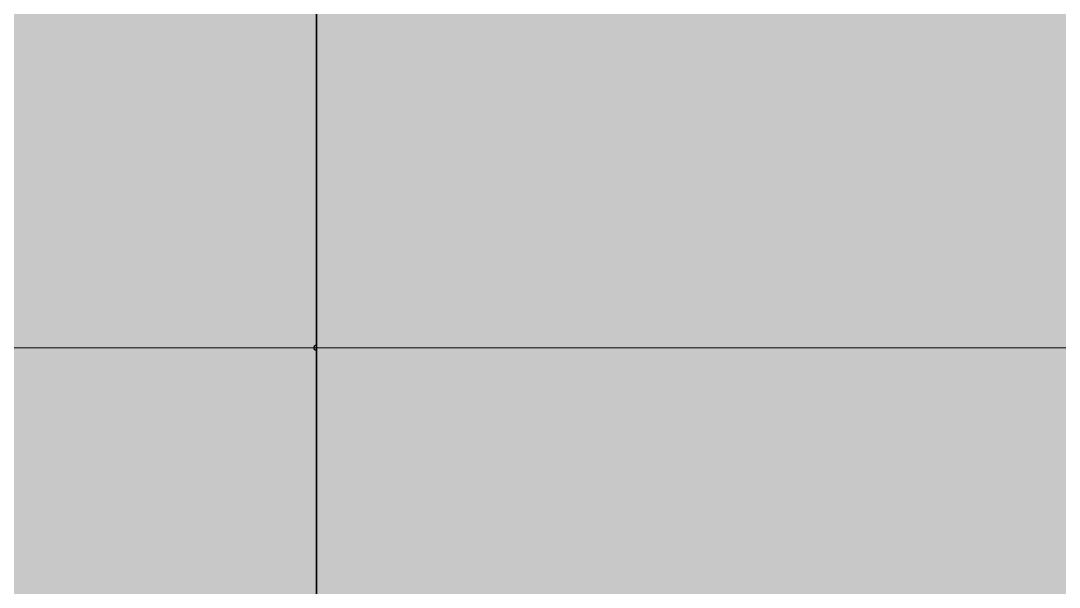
# Model space of a CAD drawing. Header units: millimetres. Extents: x -14799 to 18307, y 3609 to 39292.
# Drawn here: x -1558.3 to -1176.3, y 9830.5 to 10038.8 of the extents above; entities that cross this region are included whole.
import ezdxf

# ---------------------------------------------------------------- set-up
doc = ezdxf.new("R2010")
doc.units = ezdxf.units.MM
doc.set_wipeout_variables(frame=1)
doc.layers.add('Техника. Кран LTM-1750-9.1', color=250, linetype='Continuous')
doc.layers.add('Техника. Кран LTM-1750-9.1 Штрих', color=7, linetype='Continuous', true_color=0xffcc33)

# ---------------------------------------------------------------- blocks, each defined once
blk = doc.blocks.new('LTM 1750-9.1-20210527.224543')
at = {"color": 0, "transparency": 16777216}
blk.add_wipeout([(14533.47, 545.65), (14534.65, 611.44), (14543.04, 676.71), (14558.52, 740.66), (14580.91, 802.53), (14580.91, 802.53), (14580.91, 802.53), (14599.71, 860.32), (14611.75, 919.88), (14616.87, 980.42), (14615.01, 1041.16), (14610.47, 1353.08), (14610.47, 1353.08), (14606.95, 1369.21), (14597.59, 1382.81), (14583.77, 1391.86), (14567.55, 1395), (14371.5, 1395), (14322.99, 1395), (14322.99, 1348.98), (14309.89, 1348.98), (14096.23, 1490.99), (12813.41, 1490.99), (12813.41, 1464.51), (12813.41, 1464.51), (12811.44, 1466.81), (12808.97, 1468.56), (12806.13, 1469.65), (12803.12, 1470), (12803.12, 1470), (12793.99, 1470), (12793.99, 1470), (12793.16, 1475.44), (12790.36, 1480.18), (12785.99, 1483.53), (12780.68, 1485), (12780.68, 1485), (12772.5, 1485), (12772.5, 1494), (7871.23, 1494), (7871.23, 1476), (7840.52, 1476), (7840.52, 1026), (7871.23, 1026), (7871.23, 1013), (7492.64, 1013), (7492.64, 1494), (2458, 1494), (2458, 753.81), (2458, 753.81), (2332.31, 766.23), (2208.36, 790.5), (2087.27, 826.4), (1970.12, 873.6), (1857.96, 931.69), (1851.79, 935.29), (1822, 935.29), (1822, 1223), (1822, 1223), (1816.03, 1279.69), (1798.37, 1333.89), (1769.8, 1383.22), (1731.59, 1425.51), (1685.39, 1458.91), (1633.25, 1481.95), (1577.45, 1493.61), (1520.45, 1493.39), (1498.09, 1490), (1020, 1490), (-1498.09, 1490), (-1498.09, 1490), (-1554.87, 1494.96), (-1611.45, 1487.97), (-1665.32, 1469.34), (-1714.13, 1439.9), (-1755.73, 1400.93), (-1788.3, 1354.14), (-1810.4, 1301.6), (-1821.06, 1245.6), (-1822, 1223), (-1822, 702.61), (-1822, 702.61), (-1858.6, 676.61), (-1898.67, 656.37), (-1941.32, 642.34), (-1985.58, 634.85), (-1985.58, 634.85), (-2458, 591.03), (-2458, 1495), (-3040.11, 1495), (-5582.7, 1495), (-5582.7, 1545), (-5655.38, 1545), (-5919.69, 1545), (-5920.81, 1545), (-6086.54, 1545), (-6109, 1545), (-6109, 1469.75), (-6119, 1469.75), (-6119, 826.25), (-6109, 826.25), (-6109, 575), (-5750.92, 575), (-5062.5, 575), (-5062.5, 521), (-5234, 521), (-5234, 504), (-5407, 504), (-5407, 521), (-6512, 521), (-6512, -521), (-5407, -521), (-5407, -504), (-5234, -504), (-5234, -521), (-5062.5, -521), (-5062.5, -575), (-5750.92, -575), (-6109, -575), (-6109, -826.25), (-6119, -826.25), (-6119, -1469.75), (-6109, -1469.75), (-6109, -1545), (-6086.54, -1545), (-5920.81, -1545), (-5919.69, -1545), (-5655.38, -1545), (-5582.7, -1545), (-5582.7, -1495), (-3040.11, -1495), (-2458, -1495), (-2458, -591.03), (-1985.58, -634.85), (-1985.58, -634.85), (-1941.32, -642.34), (-1898.67, -656.37), (-1858.6, -676.61), (-1822, -702.61), (-1822, -1223), (-1822, -1223), (-1816.03, -1279.69), (-1798.37, -1333.89), (-1769.8, -1383.22), (-1731.59, -1425.51), (-1685.39, -1458.91), (-1633.25, -1481.95), (-1577.45, -1493.61), (-1520.45, -1493.39), (-1498.09, -1490), (1020, -1490), (1498.09, -1490), (1498.09, -1490), (1554.87, -1494.96), (1611.45, -1487.97), (1665.32, -1469.34), (1714.13, -1439.9), (1755.73, -1400.93), (1788.3, -1354.14), (1810.4, -1301.6), (1821.06, -1245.6), (1822, -1223), (1822, -935.29), (1851.79, -935.29), (1851.79, -935.29), (1963.63, -876.6), (2080.53, -828.77), (2201.43, -792.23), (2325.24, -767.29), (2450.87, -754.19), (2458, -753.81), (2458, -1494), (7492.64, -1494), (7492.64, -1013), (7871.23, -1013), (7871.23, -1026), (7840.52, -1026), (7840.52, -1476), (7871.23, -1476), (7871.23, -1494), (12772.5, -1494), (12772.5, -1485), (12780.68, -1485), (12780.68, -1485), (12785.99, -1483.53), (12790.36, -1480.18), (12793.16, -1475.44), (12793.99, -1470), (12793.99, -1470), (12803.12, -1470), (12803.12, -1470), (12806.13, -1469.65), (12808.97, -1468.56), (12811.44, -1466.81), (12813.41, -1464.51), (12813.41, -1464.51), (12813.41, -1490.99), (14096.23, -1490.99), (14309.89, -1348.98), (14322.99, -1348.98), (14322.99, -1395), (14371.5, -1395), (14567.55, -1395), (14567.55, -1395), (14583.77, -1391.86), (14597.59, -1382.81), (14606.95, -1369.21), (14610.47, -1353.08), (14610.47, -1353.08), (14615.01, -1041.16), (14615.01, -1041.16), (14616.87, -980.42), (14611.75, -919.88), (14599.71, -860.32), (14580.91, -802.53), (14580.91, -802.53), (14580.91, -802.53), (14558.52, -740.66), (14543.04, -676.71), (14534.65, -611.44), (14533.47, -545.65), (14533.47, -545.65)], dxfattribs=at)
at = {"layer": 'Техника. Кран LTM-1750-9.1 Штрих', "transparency": 16777216}
h = blk.add_hatch(color=256, dxfattribs=at)
h.dxf.hatch_style = 1
edge = h.paths.add_edge_path()
edge.add_arc((15132.76, 567.8), 599.69, 156.95665, 182.11634, ccw=False)
edge.add_arc((14088.63, 994.62), 528.43, 338.6846, 365.0529)
edge.add_line((14615.01, 1041.16), (14610.47, 1353.08))
edge.add_arc((14567.67, 1352.19), 42.81, 1.1865, 90.1579)
edge.add_line((14567.55, 1395), (14371.5, 1395))
edge.add_line((14371.5, 1395), (14322.99, 1395))
edge.add_line((14322.99, 1395), (14322.99, 1348.98))
edge.add_line((14322.99, 1348.98), (14309.89, 1348.98))
edge.add_line((14309.89, 1348.98), (14096.23, 1490.99))
edge.add_line((14096.23, 1490.99), (12813.41, 1490.99))
edge.add_line((12813.41, 1490.99), (12813.41, 1464.51))
edge.add_arc((12803.21, 1457.77), 12.23, 33.4384, 90.4153)
edge.add_line((12803.12, 1470), (12793.99, 1470))
edge.add_arc((12779.56, 1470.6), 14.44, 357.6147, 445.5227)
edge.add_line((12780.68, 1485), (12772.5, 1485))
edge.add_line((12772.5, 1485), (12772.5, 1494))
edge.add_line((12772.5, 1494), (7871.23, 1494))
edge.add_line((7871.23, 1494), (7871.23, 1476))
edge.add_line((7871.23, 1476), (7840.52, 1476))
edge.add_line((7840.52, 1476), (7840.52, 1026))
edge.add_line((7840.52, 1026), (7871.23, 1026))
edge.add_line((7871.23, 1026), (7871.23, 1013))
edge.add_line((7871.23, 1013), (7492.64, 1013))
edge.add_line((7492.64, 1013), (7492.64, 1494))
edge.add_line((7492.64, 1494), (2458, 1494))
edge.add_line((2458, 1494), (2458, 753.81))
edge.add_arc((2526.09, 2084.48), 1332.42, 239.59731, 267.07065, ccw=False)
edge.add_line((1851.79, 935.29), (1822, 935.29))
edge.add_line((1822, 935.29), (1822, 1223))
edge.add_arc((1550, 1223), 272, 360, 461.0029)
edge.add_line((1498.09, 1490), (1020, 1490))
edge.add_line((1020, 1490), (-1498.09, 1490))
edge.add_arc((-1550, 1223), 272, 78.9971, 180)
edge.add_line((-1822, 1223), (-1822, 702.61))
edge.add_arc((-2013.26, 933.01), 299.43, 275.3037, 309.6974, ccw=False)
edge.add_line((-1985.58, 634.85), (-2458, 591.03))
edge.add_line((-2458, 591.03), (-2458, 1495))
edge.add_line((-2458, 1495), (-3040.11, 1495))
edge.add_line((-3040.11, 1495), (-5582.7, 1495))
edge.add_line((-5582.7, 1495), (-5582.7, 1545))
edge.add_line((-5582.7, 1545), (-5655.38, 1545))
edge.add_line((-5655.38, 1545), (-5919.69, 1545))
edge.add_line((-5919.69, 1545), (-5920.81, 1545))
edge.add_line((-5920.81, 1545), (-6086.54, 1545))
edge.add_line((-6086.54, 1545), (-6109, 1545))
edge.add_line((-6109, 1545), (-6109, 1469.75))
edge.add_line((-6109, 1469.75), (-6119, 1469.75))
edge.add_line((-6119, 1469.75), (-6119, 826.25))
edge.add_line((-6119, 826.25), (-6109, 826.25))
edge.add_line((-6109, 826.25), (-6109, 575))
edge.add_line((-6109, 575), (-5750.92, 575))
edge.add_line((-5750.92, 575), (-5062.5, 575))
edge.add_line((-5062.5, 575), (-5062.5, 521))
edge.add_line((-5062.5, 521), (-5234, 521))
edge.add_line((-5234, 521), (-5234, 504))
edge.add_line((-5234, 504), (-5407, 504))
edge.add_line((-5407, 504), (-5407, 521))
edge.add_line((-5407, 521), (-6512, 521))
edge.add_line((-6512, 521), (-6512, -521))
edge.add_line((-6512, -521), (-5407, -521))
edge.add_line((-5407, -521), (-5407, -504))
edge.add_line((-5407, -504), (-5234, -504))
edge.add_line((-5234, -504), (-5234, -521))
edge.add_line((-5234, -521), (-5062.5, -521))
edge.add_line((-5062.5, -521), (-5062.5, -575))
edge.add_line((-5062.5, -575), (-5750.92, -575))
edge.add_line((-5750.92, -575), (-6109, -575))
edge.add_line((-6109, -575), (-6109, -826.25))
edge.add_line((-6109, -826.25), (-6119, -826.25))
edge.add_line((-6119, -826.25), (-6119, -1469.75))
edge.add_line((-6119, -1469.75), (-6109, -1469.75))
edge.add_line((-6109, -1469.75), (-6109, -1545))
edge.add_line((-6109, -1545), (-6086.54, -1545))
edge.add_line((-6086.54, -1545), (-5920.81, -1545))
edge.add_line((-5920.81, -1545), (-5919.69, -1545))
edge.add_line((-5919.69, -1545), (-5655.38, -1545))
edge.add_line((-5655.38, -1545), (-5582.7, -1545))
edge.add_line((-5582.7, -1545), (-5582.7, -1495))
edge.add_line((-5582.7, -1495), (-3040.11, -1495))
edge.add_line((-3040.11, -1495), (-2458, -1495))
edge.add_line((-2458, -1495), (-2458, -591.03))
edge.add_line((-2458, -591.03), (-1985.58, -634.85))
edge.add_arc((-2013.26, -933.01), 299.43, 50.3026, 84.6963, ccw=False)
edge.add_line((-1822, -702.61), (-1822, -1223))
edge.add_arc((-1550, -1223), 272, 180, 281.0029)
edge.add_line((-1498.09, -1490), (1020, -1490))
edge.add_line((1020, -1490), (1498.09, -1490))
edge.add_arc((1550, -1223), 272, 258.9971, 360)
edge.add_line((1822, -1223), (1822, -935.29))
edge.add_line((1822, -935.29), (1851.79, -935.29))
edge.add_arc((2526.09, -2084.48), 1332.42, 92.92935, 120.40269, ccw=False)
edge.add_line((2458, -753.81), (2458, -1494))
edge.add_line((2458, -1494), (7492.64, -1494))
edge.add_line((7492.64, -1494), (7492.64, -1013))
edge.add_line((7492.64, -1013), (7871.23, -1013))
edge.add_line((7871.23, -1013), (7871.23, -1026))
edge.add_line((7871.23, -1026), (7840.52, -1026))
edge.add_line((7840.52, -1026), (7840.52, -1476))
edge.add_line((7840.52, -1476), (7871.23, -1476))
edge.add_line((7871.23, -1476), (7871.23, -1494))
edge.add_line((7871.23, -1494), (12772.5, -1494))
edge.add_line((12772.5, -1494), (12772.5, -1485))
edge.add_line((12772.5, -1485), (12780.68, -1485))
edge.add_arc((12779.56, -1470.6), 14.44, 274.4773, 362.3853)
edge.add_line((12793.99, -1470), (12803.12, -1470))
edge.add_arc((12803.21, -1457.77), 12.23, 269.5847, 326.5616)
edge.add_line((12813.41, -1464.51), (12813.41, -1490.99))
edge.add_line((12813.41, -1490.99), (14096.23, -1490.99))
edge.add_line((14096.23, -1490.99), (14309.89, -1348.98))
edge.add_line((14309.89, -1348.98), (14322.99, -1348.98))
edge.add_line((14322.99, -1348.98), (14322.99, -1395))
edge.add_line((14322.99, -1395), (14371.5, -1395))
edge.add_line((14371.5, -1395), (14567.55, -1395))
edge.add_arc((14567.67, -1352.19), 42.81, 269.8421, 358.8135)
edge.add_line((14610.47, -1353.08), (14615.01, -1041.16))
edge.add_arc((14088.63, -994.62), 528.43, 354.9471, 381.3154)
edge.add_arc((15132.76, -567.8), 599.69, 177.88366, 203.04335, ccw=False)
edge.add_line((14533.47, -545.65), (14533.47, 545.65))
edge = h.paths.add_edge_path(flags=16)
edge.add_arc((14240.26, 1190.15), 117.84, 162.0234, 179.2673, ccw=False)
edge.add_arc((14162.38, 1217.06), 35.5, 99.949, 164.5456, ccw=False)
edge.add_line((14156.25, 1252.03), (14239.83, 1258.45))
edge.add_line((14239.83, 1258.45), (14329.2, 1266.92))
edge.add_arc((14257.75, 2080.97), 817.18, 275.01614, 281.89201)
edge.add_arc((14345.38, 1249.87), 86.67, 1.4407, 21.2791, ccw=False)
edge.add_line((14432.02, 1252.05), (14432.85, 1221.35))
edge.add_line((14432.85, 1221.35), (14432.85, -1221.35))
edge.add_line((14432.85, -1221.35), (14432.02, -1252.05))
edge.add_arc((14345.38, -1249.87), 86.67, 338.7209, 358.5593, ccw=False)
edge.add_arc((14257.75, -2080.97), 817.18, 78.10799, 84.98386)
edge.add_line((14329.2, -1266.92), (14239.83, -1258.45))
edge.add_line((14239.83, -1258.45), (14156.25, -1252.03))
edge.add_arc((14162.38, -1217.06), 35.5, 195.4544, 260.051, ccw=False)
edge.add_arc((14240.26, -1190.15), 117.84, 180.7327, 197.9766, ccw=False)
edge.add_line((14122.43, -1191.66), (14122.43, 1191.66))
edge = h.paths.add_edge_path(flags=16)
edge.add_arc((1553, 1226), 80, 0, 360)
edge = h.paths.add_edge_path(flags=16)
edge.add_arc((-1550, 1223), 80, 0, 360)
edge = h.paths.add_edge_path(flags=16)
edge.add_arc((-1550, -1223), 80, 0, 360)
edge = h.paths.add_edge_path(flags=16)
edge.add_arc((1553, -1226), 80, 0, 360)
at = {"color": 0, "linetype": 'ByBlock', "lineweight": -2, "transparency": 16777216}
blk.add_circle((0, 0), 1345.94, dxfattribs=at)
blk = doc.blocks.new('LTM 1750-9.1-20210527.195905')
at = {"color": 0, "linetype": 'ByBlock', "lineweight": -2, "transparency": 16777216}
blk.add_wipeout([(4720.4, -1309), (4720.4, -1309), (4722.88, -1315.35), (4727.35, -1320.49), (4733.29, -1323.84), (4740, -1325), (4740, -1325), (4938.49, -1325), (4965.7, -1329.12), (4965.7, -1465), (7416.7, -1465), (7416.7, -1260), (7408.7, -1260), (7408.7, -1284), (7376.68, -1284), (7470, -620), (7470, 200.08), (7411.79, 1032.5), (7373, 1032.5), (7373, 1284), (7408.7, 1284), (7408.7, 1260), (7416.7, 1260), (7416.7, 1465), (4965.7, 1465), (4965.7, 1330), (4132.75, 1330), (3955, 1387.65), (3955, 1460), (3579, 1460), (3579, 1445), (3570, 1445), (3570, 1490), (-237, 1490), (-237, 1730.05), (-267, 1730.05), (-267, 1687.5), (-607, 1687.5), (-607, 1730.05), (-637, 1730.05), (-637, 1490), (-650, 1490), (-650, 1269.24), (-650, 1269.24), (-653.16, 1267.62), (-656.31, 1265.99), (-659.46, 1264.35), (-662.61, 1262.71), (-662.61, 1262.71), (-798.88, 1380.73), (-798.88, 1380.73), (-874.71, 1417.51), (-958.77, 1411.4), (-1028.48, 1364.05), (-1065.14, 1288.15), (-1068, 1257.78), (-1068, 1061), (-1276.14, 1061), (-1281.34, 1058), (-1384.37, 1058), (-1670, 893.09), (-1670, 945), (-1700, 945), (-1700, 875.77), (-1710, 870), (-1710, 815), (-1675, 815), (-1675, 800), (-1540.85, 800), (-1540.85, 600), (-1675, 600), (-1675, 585), (-1710, 585), (-1710, 536.65), (-1625, 456.94), (-1625, 427.5), (-1710.39, 427.5), (-1710.39, 392.5), (-1625, 392.5), (-1625, 377.5), (-1589.64, 377.5), (-1562.72, 343.39), (-1562.72, 343.39), (-1590.65, 172.71), (-1600, 0), (-1590.65, -172.71), (-1562.72, -343.39), (-1562.72, -343.39), (-1589.64, -377.5), (-1625, -377.5), (-1625, -392.5), (-1710.39, -392.5), (-1710.39, -427.5), (-1625, -427.5), (-1625, -456.94), (-1710, -536.65), (-1710, -585), (-1675, -585), (-1675, -600), (-1540.85, -600), (-1540.85, -800), (-1675, -800), (-1675, -815), (-1710, -815), (-1710, -870), (-1695, -878.66), (-1695, -945), (-1670, -945), (-1670, -893.09), (-1379.18, -1061), (-1110, -1061), (-1110, -1485), (-898.23, -1485), (-898.23, -1485), (-895.32, -1487.13), (-892.07, -1488.71), (-888.59, -1489.67), (-885, -1490), (3570, -1490), (3570, -1445), (3579, -1445), (3579, -1460), (4073, -1460), (4073, -1399), (4177, -1399), (4177, -1309)], dxfattribs=at)
at = {"layer": 'Техника. Кран LTM-1750-9.1 Штрих', "transparency": 16777216}
h = blk.add_hatch(color=256, dxfattribs=at)
h.dxf.hatch_style = 1
edge = h.paths.add_edge_path()
edge.add_line((4177, -1309), (4720.4, -1309))
edge.add_arc((4740, -1305), 20, 191.537, 270)
edge.add_line((4740, -1325), (4938.49, -1325))
edge.add_line((4938.49, -1325), (4965.7, -1329.12))
edge.add_line((4965.7, -1329.12), (4965.7, -1465))
edge.add_line((4965.7, -1465), (7416.7, -1465))
edge.add_line((7416.7, -1465), (7416.7, -1260))
edge.add_line((7416.7, -1260), (7408.7, -1260))
edge.add_line((7408.7, -1260), (7408.7, -1284))
edge.add_line((7408.7, -1284), (7376.68, -1284))
edge.add_line((7376.68, -1284), (7470, -620))
edge.add_line((7470, -620), (7470, 200.08))
edge.add_line((7470, 200.08), (7411.79, 1032.5))
edge.add_line((7411.79, 1032.5), (7373, 1032.5))
edge.add_line((7373, 1032.5), (7373, 1284))
edge.add_line((7373, 1284), (7408.7, 1284))
edge.add_line((7408.7, 1284), (7408.7, 1260))
edge.add_line((7408.7, 1260), (7416.7, 1260))
edge.add_line((7416.7, 1260), (7416.7, 1465))
edge.add_line((7416.7, 1465), (4965.7, 1465))
edge.add_line((4965.7, 1465), (4965.7, 1330))
edge.add_line((4965.7, 1330), (4132.75, 1330))
edge.add_line((4132.75, 1330), (3955, 1387.65))
edge.add_line((3955, 1387.65), (3955, 1460))
edge.add_line((3955, 1460), (3579, 1460))
edge.add_line((3579, 1460), (3579, 1445))
edge.add_line((3579, 1445), (3570, 1445))
edge.add_line((3570, 1445), (3570, 1490))
edge.add_line((3570, 1490), (-237, 1490))
edge.add_line((-237, 1490), (-237, 1730.05))
edge.add_line((-237, 1730.05), (-267, 1730.05))
edge.add_line((-267, 1730.05), (-267, 1687.5))
edge.add_line((-267, 1687.5), (-607, 1687.5))
edge.add_line((-607, 1687.5), (-607, 1730.05))
edge.add_line((-607, 1730.05), (-637, 1730.05))
edge.add_line((-637, 1730.05), (-637, 1490))
edge.add_line((-637, 1490), (-650, 1490))
edge.add_line((-650, 1490), (-650, 1269.24))
edge.add_arc((0.17, -0.32), 1426.36, 117.11785, 117.68819)
edge.add_line((-662.61, 1262.71), (-798.88, 1380.73))
edge.add_arc((-905.36, 1257.78), 162.64, 49.1063, 180)
edge.add_line((-1068, 1257.78), (-1068, 1061))
edge.add_line((-1068, 1061), (-1276.14, 1061))
edge.add_line((-1276.14, 1061), (-1281.34, 1058))
edge.add_line((-1281.34, 1058), (-1384.37, 1058))
edge.add_line((-1384.37, 1058), (-1670, 893.09))
edge.add_line((-1670, 893.09), (-1670, 945))
edge.add_line((-1670, 945), (-1700, 945))
edge.add_line((-1700, 945), (-1700, 875.77))
edge.add_line((-1700, 875.77), (-1710, 870))
edge.add_line((-1710, 870), (-1710, 815))
edge.add_line((-1710, 815), (-1675, 815))
edge.add_line((-1675, 815), (-1675, 800))
edge.add_line((-1675, 800), (-1540.85, 800))
edge.add_line((-1540.85, 800), (-1540.85, 600))
edge.add_line((-1540.85, 600), (-1675, 600))
edge.add_line((-1675, 600), (-1675, 585))
edge.add_line((-1675, 585), (-1710, 585))
edge.add_line((-1710, 585), (-1710, 536.65))
edge.add_line((-1710, 536.65), (-1625, 456.94))
edge.add_line((-1625, 456.94), (-1625, 427.5))
edge.add_line((-1625, 427.5), (-1710.39, 427.5))
edge.add_line((-1710.39, 427.5), (-1710.39, 392.5))
edge.add_line((-1710.39, 392.5), (-1625, 392.5))
edge.add_line((-1625, 392.5), (-1625, 377.5))
edge.add_line((-1625, 377.5), (-1589.64, 377.5))
edge.add_line((-1589.64, 377.5), (-1562.72, 343.39))
edge.add_arc((0, 0), 1600, 167.60674, 192.39326)
edge.add_line((-1562.72, -343.39), (-1589.64, -377.5))
edge.add_line((-1589.64, -377.5), (-1625, -377.5))
edge.add_line((-1625, -377.5), (-1625, -392.5))
edge.add_line((-1625, -392.5), (-1710.39, -392.5))
edge.add_line((-1710.39, -392.5), (-1710.39, -427.5))
edge.add_line((-1710.39, -427.5), (-1625, -427.5))
edge.add_line((-1625, -427.5), (-1625, -456.94))
edge.add_line((-1625, -456.94), (-1710, -536.65))
edge.add_line((-1710, -536.65), (-1710, -585))
edge.add_line((-1710, -585), (-1675, -585))
edge.add_line((-1675, -585), (-1675, -600))
edge.add_line((-1675, -600), (-1540.85, -600))
edge.add_line((-1540.85, -600), (-1540.85, -800))
edge.add_line((-1540.85, -800), (-1675, -800))
edge.add_line((-1675, -800), (-1675, -815))
edge.add_line((-1675, -815), (-1710, -815))
edge.add_line((-1710, -815), (-1710, -870))
edge.add_line((-1710, -870), (-1695, -878.66))
edge.add_line((-1695, -878.66), (-1695, -945))
edge.add_line((-1695, -945), (-1670, -945))
edge.add_line((-1670, -945), (-1670, -893.09))
edge.add_line((-1670, -893.09), (-1379.18, -1061))
edge.add_line((-1379.18, -1061), (-1110, -1061))
edge.add_line((-1110, -1061), (-1110, -1485))
edge.add_line((-1110, -1485), (-898.23, -1485))
edge.add_arc((-885, -1470), 20, 228.5904, 270)
edge.add_line((-885, -1490), (3570, -1490))
edge.add_line((3570, -1490), (3570, -1445))
edge.add_line((3570, -1445), (3579, -1445))
edge.add_line((3579, -1445), (3579, -1460))
edge.add_line((3579, -1460), (4073, -1460))
edge.add_line((4073, -1460), (4073, -1399))
edge.add_line((4073, -1399), (4177, -1399))
edge.add_line((4177, -1399), (4177, -1309))
at = {"color": 0, "linetype": 'ByBlock', "lineweight": -2, "transparency": 16777216}
blk.add_ellipse((0, 0), major_axis=(1, 0), ratio=1, dxfattribs=at)
blk.add_ellipse((0, 0), major_axis=(1, 0), ratio=1, dxfattribs=at)
blk.add_ellipse((0, 0), major_axis=(1, 0), ratio=1, dxfattribs=at)
blk.add_ellipse((0, 0), major_axis=(1, 0), ratio=1, dxfattribs=at)
blk.add_ellipse((0, 0), major_axis=(1, 0), ratio=1, dxfattribs=at)
blk.add_ellipse((0, 0), major_axis=(1, 0), ratio=1, dxfattribs=at)
blk.add_ellipse((0, 0), major_axis=(1, 0), ratio=1, dxfattribs=at)
blk.add_ellipse((0, 0), major_axis=(1, 0), ratio=1, dxfattribs=at)
blk.add_ellipse((0, 0), major_axis=(1, 0), ratio=1, dxfattribs=at)
blk.add_ellipse((0, 0), major_axis=(1, 0), ratio=1, dxfattribs=at)
blk.add_ellipse((0, 0), major_axis=(1, 0), ratio=1, dxfattribs=at)
blk.add_ellipse((0, 0), major_axis=(1, 0), ratio=1, dxfattribs=at)
blk.add_ellipse((0, 0), major_axis=(1, 0), ratio=1, dxfattribs=at)
blk.add_ellipse((0, 0), major_axis=(1, 0), ratio=1, dxfattribs=at)
blk.add_ellipse((0, 0), major_axis=(1, 0), ratio=1, dxfattribs=at)
blk.add_ellipse((0, 0), major_axis=(1, 0), ratio=1, dxfattribs=at)
blk.add_ellipse((0, 0), major_axis=(1, 0), ratio=1, dxfattribs=at)
blk.add_ellipse((0, 0), major_axis=(1, 0), ratio=1, dxfattribs=at)
blk = doc.blocks.new('LTM 1750-9.1-20210527.085106')
at = {"color": 0, "linetype": 'ByBlock', "lineweight": -2, "transparency": 16777216}
blk.add_wipeout([(-1316.32, 467.32), (-719.64, 312), (-217.5, 312), (-217.5, 300), (-567.5, 300), (-567.5, 300), (-609.89, 293.89), (-648.82, 276.05), (-681.12, 247.93), (-704.16, 211.84), (-716.06, 170.7), (-717.5, 150), (-717.5, 0), (-717.5, -150), (-717.5, -150), (-711.39, -192.39), (-693.55, -231.32), (-665.43, -263.62), (-629.34, -286.66), (-588.2, -298.56), (-567.5, -300), (-217.5, -300), (-217.5, -312), (-719.64, -312), (-1316.32, -467.32), (-1153.02, -618.76), (-1153.02, -618.76), (-1188.38, -645.56), (-1227.4, -666.68), (-1269.18, -681.63), (-1312.74, -690.07), (-1312.74, -690.07), (-1824.44, -689.91), (-1824.62, -720.85), (-1762.68, -759.37), (-1205.72, -759.54), (-1069.44, -848), (-672.5, -848), (-672.5, -879.79), (-637.5, -900), (-491.67, -900), (-217.5, -797.39), (-217.5, -780.27), (112.5, -780.27), (112.5, -765), (327.5, -765), (327.5, -755), (445.5, -755), (445.5, -518), (327.5, -518), (327.5, -508), (161.5, -508), (161.5, -288), (112.5, -288), (112.5, 0), (112.5, 288), (161.5, 288), (161.5, 508), (327.5, 508), (327.5, 518), (445.5, 518), (445.5, 755), (327.5, 755), (327.5, 765), (112.5, 765), (112.5, 780.27), (-217.5, 780.27), (-217.5, 797.39), (-491.67, 900), (-637.5, 900), (-672.5, 879.79), (-672.5, 848), (-1069.44, 848), (-1205.72, 759.54), (-1762.68, 759.37), (-1824.62, 720.85), (-1824.44, 689.91), (-1312.74, 690.07), (-1312.74, 690.07), (-1269.18, 681.63), (-1227.4, 666.68), (-1188.38, 645.56), (-1153.02, 618.76), (-1153.02, 618.76)], dxfattribs=at)
blk = doc.blocks.new('LTM 1750-9.1-20210527.22422701')
at = {"color": 0, "linetype": 'ByBlock', "lineweight": -2, "transparency": 16777216}
blk.add_wipeout([(-235, 305), (235, 305), (305, 235), (305, -235), (235, -305), (-235, -305), (-305, -235), (-305, 235)], dxfattribs=at)
at = {"layer": 'Техника. Кран LTM-1750-9.1 Штрих', "true_color": 0xadadad, "transparency": 16777216}
h = blk.add_hatch(color=253, dxfattribs=at)
h.dxf.hatch_style = 1
h.paths.add_polyline_path([(-235, -305), (235, -305), (305, -235), (305, 235), (235, 305), (-235, 305), (-305, 235), (-305, -235)])
at = {"color": 0, "linetype": 'ByBlock', "lineweight": -2, "transparency": 16777216}
for p, q in [((-280, 260), (-280, -260)), ((260, 280), (-260, 280)), ((280, -260), (280, 260)), ((-260, -280), (260, -280))]:
    blk.add_line(p, q, dxfattribs=at)
blk.add_lwpolyline([(-235, -305), (235, -305), (305, -235), (305, 235), (235, 305), (-235, 305), (-305, 235), (-305, -235)], close=True, dxfattribs=at)
for points in [[(-90, 158), (-187, 254), (-254, 187), (-158, 90)], [(158, 90), (254, 186), (186, 254), (90, 158)], [(-90, -158), (-186, -254), (-254, -186), (-158, -90)], [(90, -158), (186, -253), (253, -186), (158, -90)]]:
    blk.add_lwpolyline(points, dxfattribs=at)
blk.add_circle((0, 0), 182, dxfattribs=at)
blk = doc.blocks.new('LTM 1750-9.1-20210527.223554')
at = {"color": 0, "linetype": 'ByBlock', "lineweight": -2, "transparency": 16777216}
blk.add_wipeout([(66, 184), (-3029, 184), (-3029, -184), (66, -184), (177, -73), (177, 73)], dxfattribs=at)
at = {"layer": 'Техника. Кран LTM-1750-9.1 Штрих', "true_color": 0xadadad, "transparency": 16777216}
h = blk.add_hatch(color=253, dxfattribs=at)
h.dxf.hatch_style = 1
h.paths.add_polyline_path([(177, 73), (66, 184), (-3029, 184), (-3029, -184), (66, -184), (177, -73)])
at = {"color": 0, "linetype": 'ByBlock', "lineweight": -2, "transparency": 16777216}
for p, q in [((-492, 184), (-492, -184)), ((-183, 184), (-183, -184))]:
    blk.add_line(p, q, dxfattribs=at)
blk.add_lwpolyline([(177, 73), (66, 184), (-3029, 184), (-3029, -184), (66, -184), (177, -73)], close=True, dxfattribs=at)
blk = doc.blocks.new('LTM 1750-9.1-20210527.223309')
at = {"color": 0, "linetype": 'ByBlock', "lineweight": -2, "transparency": 16777216}
blk.add_wipeout([(3924, 246), (3924, 246), (3935, 259), (3944, 273), (3950, 290), (3952, 307), (3952, 307), (3952, 384), (3952, 384), (3958, 420), (3975, 451), (4001, 476), (4034, 491), (4070, 494), (4106, 485), (4132, 468), (4397, 246), (4397, 240), (3924, 240)], dxfattribs=at)
at = {"layer": 'Техника. Кран LTM-1750-9.1 Штрих', "transparency": 16777216}
h = blk.add_hatch(color=256, dxfattribs=at)
h.dxf.hatch_style = 1
edge = h.paths.add_edge_path()
edge.add_line((3924, 240), (3924, 246))
edge.add_arc((3871, 307), 80.7, 310.80934, 359.92267)
edge.add_line((3952, 307), (3952, 384))
edge.add_arc((4062, 384), 110, 50.02607, 180.02361, ccw=False)
edge.add_line((4132, 468), (4397, 246))
edge.add_line((4397, 246), (4397, 240))
edge.add_line((4397, 240), (3924, 240))
edge = h.paths.add_edge_path(flags=16)
edge.add_arc((4062, 384), 50, 0, 360)
at = {"color": 0, "linetype": 'ByBlock', "lineweight": -2, "transparency": 16777216}
blk.add_lwpolyline([(3924, 240), (3924, 246, 0.2176392), (3952, 307), (3952, 384, -0.6370552), (4132, 468), (4397, 246), (4397, 240)], format="xyb", close=True, dxfattribs=at)
blk.add_circle((4062, 384), 50, dxfattribs=at)
blk.add_wipeout([(326, -238), (333, -240), (1022, -240), (4845, -240), (4845, 240), (1022, 240), (333, 240), (326, 238), (-43, 103), (-43, 103), (-72, 87), (-95, 63), (-110, 33), (-115, 0), (-115, 0), (-115, 0), (-110, -33), (-95, -63), (-72, -87), (-43, -103), (-43, -103)], dxfattribs=at)
at = {"layer": 'Техника. Кран LTM-1750-9.1 Штрих', "transparency": 16777216}
h = blk.add_hatch(color=256, dxfattribs=at)
h.dxf.hatch_style = 1
edge = h.paths.add_edge_path()
edge.add_line((-43, -103), (326, -238))
edge.add_line((326, -238), (333, -240))
edge.add_line((333, -240), (1022, -240))
edge.add_line((1022, -240), (4845, -240))
edge.add_line((4845, -240), (4845, 240))
edge.add_line((4845, 240), (1022, 240))
edge.add_line((1022, 240), (333, 240))
edge.add_line((333, 240), (326, 238))
edge.add_line((326, 238), (-43, 103))
edge.add_arc((-5, 0), 110, 110, 179.99464)
edge.add_arc((-5, 0), 110, 180.00536, 250)
edge = h.paths.add_edge_path(flags=16)
edge.add_arc((0, 0), 80, 0, 360)
at = {"color": 0, "linetype": 'ByBlock', "lineweight": -2, "transparency": 16777216}
for p, q in [((326, -238), (326, 238)), ((1022, 240), (1022, -240))]:
    blk.add_line(p, q, dxfattribs=at)
for points in [[(-43, -103), (326, -238), (333, -240), (1022, -240), (4845, -240), (4845, 240), (1022, 240), (333, 240), (326, 238), (-43, 103, 0.3152731), (-115, 0, 0.3152731), (-43, -103)], [(239, 121, -0.233906), (239, -121), (164, -94, -0.3152988), (105, -9), (105, 9, -0.3152988), (164, 93), (239, 121)], [(267, 0, 0.1153984), (239, 121)]]:
    blk.add_lwpolyline(points, format="xyb", dxfattribs=at)
blk.add_circle((0, 0), 80, dxfattribs=at)
blk = doc.blocks.new('LTM 1750-9.1-20210527.232608')
at = {"color": 0, "linetype": 'ByBlock', "lineweight": -2, "transparency": 16777216}
blk.add_wipeout([(326, -238), (333, -240), (1022, -240), (4320, -240), (4320, 240), (1022, 240), (333, 240), (326, 238), (-43, 103), (-43, 103), (-72, 87), (-95, 63), (-110, 33), (-115, 0), (-115, 0), (-115, 0), (-110, -33), (-95, -63), (-72, -87), (-43, -103), (-43, -103)], dxfattribs=at)
at = {"layer": 'Техника. Кран LTM-1750-9.1 Штрих', "transparency": 16777216}
h = blk.add_hatch(color=256, dxfattribs=at)
h.dxf.hatch_style = 1
edge = h.paths.add_edge_path()
edge.add_line((-43, -103), (326, -238))
edge.add_line((326, -238), (333, -240))
edge.add_line((333, -240), (1022, -240))
edge.add_line((1022, -240), (4320, -240))
edge.add_line((4320, -240), (4320, 240))
edge.add_line((4320, 240), (1022, 240))
edge.add_line((1022, 240), (333, 240))
edge.add_line((333, 240), (326, 238))
edge.add_line((326, 238), (-43, 103))
edge.add_arc((-5, 0), 110, 110, 179.99464)
edge.add_arc((-5, 0), 110, 180.00536, 250)
edge = h.paths.add_edge_path(flags=16)
edge.add_arc((0, 0), 80, 0, 360)
at = {"color": 0, "linetype": 'ByBlock', "lineweight": -2, "transparency": 16777216}
for p, q in [((326, -238), (326, 238)), ((1022, 240), (1022, -240))]:
    blk.add_line(p, q, dxfattribs=at)
for points in [[(-43, -103), (326, -238), (333, -240), (1022, -240), (4320, -240), (4320, 240), (1022, 240), (333, 240), (326, 238), (-43, 103, 0.3152731), (-115, 0, 0.3152731), (-43, -103)], [(239, 121, -0.233906), (239, -121), (164, -94, -0.3152988), (105, -9), (105, 9, -0.3152988), (164, 93), (239, 121)], [(267, 0, 0.1153984), (239, 121)]]:
    blk.add_lwpolyline(points, format="xyb", dxfattribs=at)
blk.add_circle((0, 0), 80, dxfattribs=at)
blk.add_wipeout([(3547, -244), (3547, -244), (3559, -257), (3568, -272), (3573, -288), (3575, -305), (3575, -305), (3575, -382), (3575, -382), (3581, -418), (3598, -449), (3625, -474), (3658, -489), (3694, -492), (3729, -483), (3756, -466), (4020, -244), (4020, -238), (3547, -238)], dxfattribs=at)
at = {"layer": 'Техника. Кран LTM-1750-9.1 Штрих', "transparency": 16777216}
h = blk.add_hatch(color=256, dxfattribs=at)
h.dxf.hatch_style = 1
edge = h.paths.add_edge_path()
edge.add_line((3547, -238), (3547, -244))
edge.add_arc((3494, -305), 80.7, 0.07733, 49.19066, ccw=False)
edge.add_line((3575, -305), (3575, -382))
edge.add_arc((3685, -382), 110, 179.97639, 309.97393)
edge.add_line((3756, -466), (4020, -244))
edge.add_line((4020, -244), (4020, -238))
edge.add_line((4020, -238), (3547, -238))
edge = h.paths.add_edge_path(flags=16)
edge.add_arc((3685, -382), 50, 0, 360)
at = {"color": 0, "linetype": 'ByBlock', "lineweight": -2, "transparency": 16777216}
blk.add_lwpolyline([(3547, -238), (3547, -244, -0.2176392), (3575, -305), (3575, -382, 0.6370552), (3756, -466), (4020, -244), (4020, -238)], format="xyb", close=True, dxfattribs=at)
blk.add_circle((3685, -382), 50, dxfattribs=at)
blk = doc.blocks.new('LTM 1750-9.1-20210527.061209')
at = {"color": 0, "linetype": 'ByBlock', "lineweight": -2, "transparency": 16777216}
blk.add_wipeout([(-125, 98), (-125, 105), (-122, 105), (-122, 155), (-1672, 155), (-1672, 98), (-1690, 98), (-1690, -99), (-125, -99), (-125, -92), (-113, -85), (-113, -58), (-72, -58), (-72, -58), (-69, -58), (-67, -57), (-64, -57), (-62, -55), (-62, -55), (-56, -53), (-56, -53), (-51, -52), (-46, -51), (-42, -50), (-37, -50), (-37, -50), (0, -50), (0, -50), (24, -44), (42, -28), (50, -5), (46, 19), (32, 39), (10, 49), (0, 50), (-37, 50), (-37, 50), (-42, 50), (-46, 51), (-51, 52), (-56, 53), (-56, 53), (-62, 55), (-62, 55), (-64, 57), (-67, 57), (-69, 58), (-72, 58), (-72, 58), (-113, 58), (-113, 85), (-125, 92)], dxfattribs=at)
at = {"layer": 'Техника. Кран LTM-1750-9.1 Штрих', "transparency": 16777216}
h = blk.add_hatch(color=256, dxfattribs=at)
h.dxf.hatch_style = 1
edge = h.paths.add_edge_path()
edge.add_line((-125, 92), (-125, 98))
edge.add_line((-125, 98), (-125, 105))
edge.add_line((-125, 105), (-122, 105))
edge.add_line((-122, 105), (-122, 155))
edge.add_line((-122, 155), (-1672, 155))
edge.add_line((-1672, 155), (-1672, 98))
edge.add_line((-1672, 98), (-1690, 98))
edge.add_line((-1690, 98), (-1690, -99))
edge.add_line((-1690, -99), (-125, -99))
edge.add_line((-125, -99), (-125, -92))
edge.add_line((-125, -92), (-113, -85))
edge.add_line((-113, -85), (-113, -58))
edge.add_line((-113, -58), (-72, -58))
edge.add_arc((-72, -37), 21.3, 270.51586, 298.26405)
edge.add_line((-62, -55), (-56, -53))
edge.add_arc((-37, -110), 60, 89.99996, 108.19483, ccw=False)
edge.add_line((-37, -50), (0, -50))
edge.add_arc((0, 0), 50, 269.99992, 449.99992)
edge.add_line((0, 50), (-37, 50))
edge.add_arc((-37, 110), 60, 251.80517, 270.00004, ccw=False)
edge.add_line((-56, 53), (-62, 55))
edge.add_arc((-72, 37), 21.3, 61.73595, 89.48414)
edge.add_line((-72, 58), (-113, 58))
edge.add_line((-113, 58), (-113, 85))
edge.add_line((-113, 85), (-125, 92))
at = {"color": 0, "linetype": 'ByBlock', "lineweight": -2, "transparency": 16777216}
for p, q in [((-197, -99), (-197, 98)), ((-187, -99), (-187, 98))]:
    blk.add_line(p, q, dxfattribs=at)
blk.add_lwpolyline([(-125, 92), (-125, 98), (-125, 105), (-122, 105), (-122, 155), (-1672, 155), (-1672, 98), (-1690, 98), (-1690, -99), (-125, -99), (-125, -92), (-113, -85), (-113, -58), (-72, -58, 0.1216694), (-62, -55), (-56, -53, -0.0795573), (-37, -50), (0, -50, 1), (0, 50), (-37, 50, -0.0795573), (-56, 53), (-62, 55, 0.1216694), (-72, 58), (-113, 58), (-113, 85)], format="xyb", close=True, dxfattribs=at)
for points in [[(-1672, 98), (-1663, 98)], [(-1663, -99), (-1663, 146), (-1648, 146), (-1648, -99)], [(-1648, 98), (-125, 98)], [(-125, 92), (-125, -92)], [(-113, 58), (-113, -58)]]:
    blk.add_lwpolyline(points, dxfattribs=at)
blk = doc.blocks.new('LTM 1750-9.1-20210527.06141')
at = {"color": 0, "linetype": 'ByBlock', "lineweight": -2, "transparency": 16777216}
blk.add_wipeout([(-809, -50), (-809, 50), (809, 50), (809, -50)], dxfattribs=at)
at = {"layer": 'Техника. Кран LTM-1750-9.1 Штрих', "transparency": 16777216}
h = blk.add_hatch(color=256, dxfattribs=at)
h.dxf.hatch_style = 1
h.set_gradient(color1=(173, 173, 173), rotation=90, tint=1, name='CYLINDER')
h.paths.add_polyline_path([(0, 50), (-809, 50), (-809, -50), (0, -50)])
h = blk.add_hatch(color=256, dxfattribs=at)
h.dxf.hatch_style = 1
h.set_gradient(color1=(173, 173, 173), rotation=90, tint=1, name='CYLINDER')
h.paths.add_polyline_path([(809, 50), (0, 50), (0, -50), (809, -50)])
at = {"color": 0, "linetype": 'ByBlock', "lineweight": -2, "transparency": 16777216}
blk.add_lwpolyline([(809, 50), (-809, 50), (-809, -50), (809, -50)], close=True, dxfattribs=at)
blk = doc.blocks.new('*U109')
at = {"color": 0, "linetype": 'ByBlock', "lineweight": -2, "transparency": 16777216}
for p in [(-5408, 4948), (4625, 4948)]:
    blk.add_blockref('LTM 1750-9.1-20210527.22422701', p, dxfattribs=at)
at = {"color": 0, "linetype": 'ByBlock', "lineweight": -2, "transparency": 16777216, "xscale": -1}
for p in [(-5408, -4948), (4625, -4948)]:
    blk.add_blockref('LTM 1750-9.1-20210527.22422701', p, dxfattribs=at)
at = {"color": 0, "linetype": 'ByBlock', "lineweight": -2, "transparency": 16777216}
for p, rotation in [((-5408, 4948), 136.0056164947155), ((4625, 4948), 50.46021259214832)]:
    blk.add_blockref('LTM 1750-9.1-20210527.223554', p, dxfattribs=dict(at, rotation=rotation))
at = {"color": 0, "linetype": 'ByBlock', "lineweight": -2, "transparency": 16777216, "xscale": -1}
for p, rotation in [((-5408, -4948), 43.99438350528453), ((4625, -4948), 129.5397874078516)]:
    blk.add_blockref('LTM 1750-9.1-20210527.223554', p, dxfattribs=dict(at, rotation=rotation))
at = {"color": 0, "linetype": 'ByBlock', "lineweight": -2, "transparency": 16777216}
for name, p, rotation in [('LTM 1750-9.1-20210527.223309', (-1553, 1226), 136.0056164947155), ('LTM 1750-9.1-20210527.232608', (1550, 1223), 50.46021259214832)]:
    blk.add_blockref(name, p, dxfattribs=dict(at, rotation=rotation))
at = {"color": 0, "linetype": 'ByBlock', "lineweight": -2, "transparency": 16777216, "xscale": -1}
for name, p, rotation in [('LTM 1750-9.1-20210527.223309', (-1553, -1226), 43.99438350528453), ('LTM 1750-9.1-20210527.232608', (1550, -1223), 129.5397874078516)]:
    blk.add_blockref(name, p, dxfattribs=dict(at, rotation=rotation))
at = {"color": 0, "linetype": 'ByBlock', "lineweight": -2, "transparency": 16777216, "rotation": 108.2409238654432}
blk.add_blockref('LTM 1750-9.1-20210527.06141', (-4029, 1610), dxfattribs=at)
at = {"color": 0, "linetype": 'ByBlock', "lineweight": -2, "transparency": 16777216, "xscale": -1, "rotation": 104.9417615474319}
blk.add_blockref('LTM 1750-9.1-20210527.06141', (3604, -1623), dxfattribs=at)
at = {"color": 0, "linetype": 'ByBlock', "lineweight": -2, "transparency": 16777216}
for name, p, rotation in [('LTM 1750-9.1-20210527.061209', (-4742, 3771), 108.2409238654432), ('LTM 1750-9.1-20210527.06141', (3604, 1623), 75.05717457570209), ('LTM 1750-9.1-20210527.061209', (4190, -3822), 284.9088078439333)]:
    blk.add_blockref(name, p, dxfattribs=dict(at, rotation=rotation))
at = {"color": 0, "linetype": 'ByBlock', "lineweight": -2, "transparency": 16777216, "xscale": -1, "rotation": 71.75907613455684}
blk.add_blockref('LTM 1750-9.1-20210527.06141', (-4029, -1610), dxfattribs=at)
at = {"color": 0, "linetype": 'ByBlock', "lineweight": -2, "transparency": 16777216, "xscale": -1}
for p, rotation in [((4190, 3822), 255.0901282792007), ((-4742, -3771), 71.75907613455684)]:
    blk.add_blockref('LTM 1750-9.1-20210527.061209', p, dxfattribs=dict(at, rotation=rotation))
blk = doc.blocks.new('LTM 1750-9.1-20210527.22204')
at = {"layer": 'Техника. Кран LTM-1750-9.1 Штрих', "true_color": 0x848484, "transparency": 16777216}
h = blk.add_hatch(color=252, dxfattribs=at)
h.dxf.hatch_style = 1
edge = h.paths.add_edge_path()
edge.add_arc((2150, -1709), 100, 346.64882, 360)
edge.add_line((2250, -1709), (2250, 1720))
edge.add_arc((-5050, 0), 7500, 13.26148, 18.47338)
edge.add_arc((-5050, 0), 7500, 18.47338, 26.46866)
edge.add_arc((-5050, 0), 7500, 26.46866, 28.09572)
edge.add_arc((1478, 3485), 100, 28.09572, 90)
edge.add_line((1478, 3585), (100, 3585))
edge.add_arc((100, 3485), 100, 90, 180)
edge.add_line((0, 3485), (0, 3185))
edge.add_line((0, 3185), (0, 1112))
edge.add_line((0, 1112), (0, -1112))
edge.add_line((0, -1112), (0, -3185))
edge.add_line((0, -3185), (0, -3485))
edge.add_arc((100, -3485), 100, 180, 270)
edge.add_line((100, -3585), (1478, -3585))
edge.add_arc((1478, -3485), 100, 270, 331.90428)
edge.add_arc((-5663, 315), 8189, 331.97953, 333.6183)
edge.add_arc((-5050, 0), 7500, 333.69354, 341.52662)
edge.add_arc((-5050, 0), 7500, 341.52662, 346.64882)
at = {"color": 0, "linetype": 'ByBlock', "lineweight": -2, "transparency": 16777216}
for points in [[(2247, -1732, 0.0583215), (2250, -1709), (2250, 1720, 0.0227451), (2064, 2376, 0.0349001), (1664, 3343, 0.0070995), (1566, 3532, 0.2768748), (1478, 3585), (100, 3585, 0.4142136), (0, 3485), (0, 3185), (0, 1112), (0, -1112), (0, -3185), (0, -3485, 0.4142136), (100, -3585), (1478, -3585, 0.2768748), (1566, -3532, 0.0071506), (1673, -3324, 0.0341916), (2064, -2376, 0.0223535), (2247, -1732)], [(2064, 2376), (2009, 2373, -0.5743906), (1949, 2462, 0.0801802), (1723, 2427), (1443, 3028), (1664, 3343)], [(2250, 384), (2119, 419, -0.767327), (2119, 651), (2250, 686)], [(2064, -2376), (2009, -2373, 0.5743906), (1949, -2462, -0.0801802), (1723, -2427), (1443, -3028), (1664, -3343)], [(2250, -384), (2119, -419, 0.767327), (2119, -651), (2250, -686)]]:
    blk.add_lwpolyline(points, format="xyb", dxfattribs=at)
for points in [[(0, 3185), (100, 3127), (100, 2719), (400, 2546), (400, 1985), (50, 1783), (50, 1555), (215, 1510), (215, 1170), (0, 1112)], [(2250, 1568), (2035, 1510), (2035, 1170), (2250, 1112)], [(0, -1112), (215, -1170), (215, -1510), (50, -1555), (50, -1783), (400, -1985), (400, -2546), (100, -2719), (100, -3127), (0, -3185)], [(2250, -1568), (2035, -1510), (2035, -1170), (2250, -1112)]]:
    blk.add_lwpolyline(points, dxfattribs=at)
for points in [[(1357, 1428), (1357, 923), (892, 923), (892, 1428)], [(1357, -1427), (892, -1427), (892, -922), (1357, -922)]]:
    blk.add_lwpolyline(points, close=True, dxfattribs=at)
blk = doc.blocks.new('LTM 1750-9.1-20210527.203516')
at = {"color": 0, "linetype": 'ByBlock', "lineweight": -2, "transparency": 16777216}
blk.add_wipeout([(-789, 1856), (-743, 1902), (-782, 1940), (-673, 2050), (-150, 2050), (-150, 1870), (150, 1870), (150, 2050), (673, 2050), (782, 1940), (743, 1902), (789, 1856), (818, 1884), (807, 1894), (818, 1905), (910, 1813), (899, 1803), (888, 1813), (860, 1785), (906, 1739), (945, 1778), (1059, 1664), (1059, 1664), (928, 1233), (771, 810), (587, 399), (377, 0), (377, 0), (115, 0), (115, 55), (50, 55), (50, 15), (65, 15), (65, 0), (-65, 0), (-65, 15), (-50, 15), (-50, 55), (-115, 55), (-115, 0), (-377, 0), (-377, 0), (-587, 399), (-771, 810), (-928, 1233), (-1059, 1664), (-1059, 1664), (-945, 1778), (-906, 1739), (-860, 1785), (-888, 1813), (-899, 1803), (-910, 1813), (-818, 1905), (-807, 1894), (-818, 1884), (-818, 1884)], dxfattribs=at)
at = {"layer": 'Техника. Кран LTM-1750-9.1 Штрих', "true_color": 0xadadad, "transparency": 16777216}
h = blk.add_hatch(color=253, dxfattribs=at)
h.dxf.hatch_style = 1
edge = h.paths.add_edge_path()
edge.add_line((-818, 1884), (-789, 1856))
edge.add_line((-789, 1856), (-743, 1902))
edge.add_line((-743, 1902), (-782, 1940))
edge.add_line((-782, 1940), (-673, 2050))
edge.add_line((-673, 2050), (-150, 2050))
edge.add_line((-150, 2050), (-150, 1870))
edge.add_line((-150, 1870), (150, 1870))
edge.add_line((150, 1870), (150, 2050))
edge.add_line((150, 2050), (673, 2050))
edge.add_line((673, 2050), (782, 1940))
edge.add_line((782, 1940), (743, 1902))
edge.add_line((743, 1902), (789, 1856))
edge.add_line((789, 1856), (818, 1884))
edge.add_line((818, 1884), (807, 1894))
edge.add_line((807, 1894), (818, 1905))
edge.add_line((818, 1905), (910, 1813))
edge.add_line((910, 1813), (899, 1803))
edge.add_line((899, 1803), (888, 1813))
edge.add_line((888, 1813), (860, 1785))
edge.add_line((860, 1785), (906, 1739))
edge.add_line((906, 1739), (945, 1778))
edge.add_line((945, 1778), (1059, 1664))
edge.add_arc((-5800, 3500), 7100, 330.46488, 345.01489, ccw=False)
edge.add_line((377, 0), (115, 0))
edge.add_line((115, 0), (115, 55))
edge.add_line((115, 55), (50, 55))
edge.add_line((50, 55), (50, 15))
edge.add_line((50, 15), (65, 15))
edge.add_line((65, 15), (65, 0))
edge.add_line((65, 0), (-65, 0))
edge.add_line((-65, 0), (-65, 15))
edge.add_line((-65, 15), (-50, 15))
edge.add_line((-50, 15), (-50, 55))
edge.add_line((-50, 55), (-115, 55))
edge.add_line((-115, 55), (-115, 0))
edge.add_line((-115, 0), (-377, 0))
edge.add_arc((5800, 3500), 7100, 194.98511, 209.53512, ccw=False)
edge.add_line((-1059, 1664), (-945, 1778))
edge.add_line((-945, 1778), (-906, 1739))
edge.add_line((-906, 1739), (-860, 1785))
edge.add_line((-860, 1785), (-888, 1813))
edge.add_line((-888, 1813), (-899, 1803))
edge.add_line((-899, 1803), (-910, 1813))
edge.add_line((-910, 1813), (-818, 1905))
edge.add_line((-818, 1905), (-807, 1894))
edge.add_line((-807, 1894), (-818, 1884))
edge.add_line((-818, 1884), (-818, 1884))
at = {"color": 0, "linetype": 'Continuous', "lineweight": 0, "transparency": 16777216}
for p, q in [((-836, 1809), (-860, 1785)), ((-825, 1749), (-860, 1785)), ((-836, 1809), (-814, 1831)), ((-814, 1788), (-836, 1809)), ((-814, 1749), (-825, 1749)), ((-789, 1856), (-814, 1831)), ((-814, 1831), (-793, 1810)), ((-793, 1810), (-814, 1788)), ((-814, 1749), (-814, 1788)), ((-814, 1749), (-811, 1749)), ((-754, 1806), (-811, 1749)), ((-754, 1810), (-793, 1810)), ((-789, 1856), (-754, 1820)), ((-754, 1810), (-754, 1820)), ((-754, 1810), (-754, 1806)), ((-150, 2036), (150, 2036)), ((-150, 2004), (150, 2004)), ((-43, 112), (-50, 105)), ((-50, 55), (-50, 105)), ((-50, 55), (-15, 55)), ((-50, 15), (50, 15)), ((-43, 112), (-40, 115)), ((-15, 85), (-43, 112)), ((-40, 115), (40, 115)), ((-15, 85), (15, 85)), ((-15, 55), (-15, 85)), ((15, 55), (-15, 55)), ((43, 112), (15, 85)), ((15, 85), (15, 55)), ((15, 55), (50, 55)), ((43, 112), (40, 115)), ((43, 112), (50, 105)), ((50, 105), (50, 55)), ((754, 1820), (789, 1856)), ((754, 1810), (754, 1820)), ((754, 1810), (793, 1810)), ((754, 1810), (754, 1806)), ((811, 1749), (754, 1806)), ((814, 1831), (789, 1856)), ((793, 1810), (814, 1831)), ((814, 1788), (793, 1810)), ((814, 1749), (811, 1749)), ((814, 1831), (836, 1809)), ((836, 1809), (814, 1788)), ((814, 1749), (814, 1788)), ((814, 1749), (825, 1749)), ((818, 1884), (888, 1813)), ((860, 1785), (825, 1749)), ((860, 1785), (836, 1809))]:
    blk.add_line(p, q, dxfattribs=at)
blk.add_lwpolyline([(-818, 1884), (-789, 1856), (-743, 1902), (-782, 1940), (-673, 2050), (-150, 2050), (-150, 1870), (150, 1870), (150, 2050), (673, 2050), (782, 1940), (743, 1902), (789, 1856), (818, 1884), (807, 1894), (818, 1905), (910, 1813), (899, 1803), (888, 1813), (860, 1785), (906, 1739), (945, 1778), (1059, 1664, -0.0635718), (377, 0), (115, 0), (115, 55), (50, 55), (50, 15), (65, 15), (65, 0), (-65, 0), (-65, 15), (-50, 15), (-50, 55), (-115, 55), (-115, 0), (-377, 0, -0.0635718), (-1059, 1664), (-945, 1778), (-906, 1739), (-860, 1785), (-888, 1813), (-899, 1803), (-910, 1813), (-818, 1905), (-807, 1894), (-818, 1884)], format="xyb", close=True, dxfattribs=at)
blk.add_lwpolyline([(-888, 1813), (-818, 1884)], dxfattribs=at)
blk = doc.blocks.new('*U115')
at = {"color": 0, "linetype": 'ByBlock', "lineweight": -2, "transparency": 16777216, "rotation": 180.0000000000001}
blk.add_blockref('LTM 1750-9.1-20210527.224543', (0, 0), dxfattribs=at)
at = {"layer": 'Техника. Кран LTM-1750-9.1', "transparency": 16777216, "xscale": 0.0009999999999999996, "yscale": 0.0009999999999999996, "zscale": 0.0009999999999999996}
blk.add_blockref('*U109', (0, 0), dxfattribs=at)
at = {"color": 0, "linetype": 'ByBlock', "lineweight": -2, "transparency": 16777216, "xscale": 0.001, "yscale": 0.001, "zscale": 0.001}
blk.add_blockref('LTM 1750-9.1-20210527.22204', (5.06, 0), dxfattribs=at)
at = {"color": 0, "linetype": 'ByBlock', "lineweight": -2, "transparency": 16777216, "xscale": 0.001, "yscale": 0.001, "zscale": 0.001, "rotation": 180}
blk.add_blockref('LTM 1750-9.1-20210527.203516', (6.18, 3.56), dxfattribs=at)
at = {"color": 0, "linetype": 'ByBlock', "lineweight": -2, "transparency": 16777216, "xscale": -0.001, "yscale": 0.001, "zscale": 0.001}
blk.add_blockref('LTM 1750-9.1-20210527.203516', (6.18, -3.56), dxfattribs=at)
at = {"color": 0, "linetype": 'ByBlock', "lineweight": -2, "transparency": 16777216}
blk.add_blockref('LTM 1750-9.1-20210527.195905', (0, 0), dxfattribs=at)
at = {"color": 0, "linetype": 'ByBlock', "lineweight": 9, "transparency": 16777216}
blk.add_lwpolyline([(0, 0), (-14976.78, 0)], dxfattribs=at)
at = {"color": 0, "linetype": 'ByBlock', "lineweight": -2, "transparency": 16777216}
blk.add_wipeout([(0, 631.5), (0, -631.5), (-18851.75, -631.5), (-18851.75, 631.5)], dxfattribs=at)
at = {"layer": 'Техника. Кран LTM-1750-9.1 Штрих', "true_color": 0xadadad, "transparency": 16777216}
h = blk.add_hatch(color=253, dxfattribs=at)
h.dxf.hatch_style = 1
h.paths.add_polyline_path([(-18851.75, 631.5), (0, 631.5), (0, -631.5), (-18851.75, -631.5)])
at = {"color": 0, "linetype": 'ByBlock', "lineweight": -2, "transparency": 16777216}
blk.add_lwpolyline([(-18851.75, 631.5), (0, 631.5), (0, -631.5), (-18851.75, -631.5)], close=True, dxfattribs=at)
blk.add_wipeout([(-14394.49, 670), (-14394.49, -670), (0, -670), (0, 670)], dxfattribs=at)
at = {"layer": 'Техника. Кран LTM-1750-9.1 Штрих', "true_color": 0xadadad, "transparency": 16777216}
h = blk.add_hatch(color=253, dxfattribs=at)
h.dxf.hatch_style = 1
h.paths.add_polyline_path([(0, 670), (-14394.49, 670), (-14394.49, -670), (0, -670)])
at = {"color": 0, "linetype": 'ByBlock', "lineweight": -2, "transparency": 16777216}
blk.add_lwpolyline([(0, 670), (-14394.49, 670), (-14394.49, -670), (0, -670)], close=True, dxfattribs=at)
blk.add_wipeout([(-9893.55, 710), (-9893.55, -710), (0, -710), (0, 710)], dxfattribs=at)
at = {"layer": 'Техника. Кран LTM-1750-9.1 Штрих', "true_color": 0xadadad, "transparency": 16777216}
h = blk.add_hatch(color=253, dxfattribs=at)
h.dxf.hatch_style = 1
h.paths.add_polyline_path([(0, 710), (-9893.55, 710), (-9893.55, -710), (0, -710)])
at = {"color": 0, "linetype": 'ByBlock', "lineweight": -2, "transparency": 16777216}
blk.add_lwpolyline([(0, 710), (-9893.55, 710), (-9893.55, -710), (0, -710)], close=True, dxfattribs=at)
blk.add_wipeout([(-5076.69, 748.5), (-5076.69, -748.5), (0, -748.5), (0, 748.5)], dxfattribs=at)
at = {"layer": 'Техника. Кран LTM-1750-9.1 Штрих', "transparency": 16777216}
h = blk.add_hatch(color=256, dxfattribs=at)
h.dxf.hatch_style = 1
h.paths.add_polyline_path([(0, 748.5), (-5076.69, 748.5), (-5076.69, -748.5), (0, -748.5)])
at = {"color": 0, "linetype": 'ByBlock', "lineweight": -2, "transparency": 16777216}
blk.add_lwpolyline([(0, 748.5), (-5076.69, 748.5), (-5076.69, -748.5), (0, -748.5)], close=True, dxfattribs=at)
blk.add_blockref('LTM 1750-9.1-20210527.085106', (1300, 0), dxfattribs=at)
at = {"color": 0, "linetype": 'ByBlock', "lineweight": 9, "transparency": 16777216}
for points in [[(0, 0), (0, 2577.51)], [(0, 0), (-19306.75, 0)], [(0, 0), (8238.75, 0)], [(0, -3814.75), (0, 0)]]:
    blk.add_lwpolyline(points, dxfattribs=at)

msp = doc.modelspace()

# ---------------------------------------------------------------- block references
at = {"layer": 'Техника. Кран LTM-1750-9.1', "rotation": 180}
msp.add_blockref('*U115', (-1449.49, 9918.57), dxfattribs=at)

doc.saveas('drawing.dxf')
